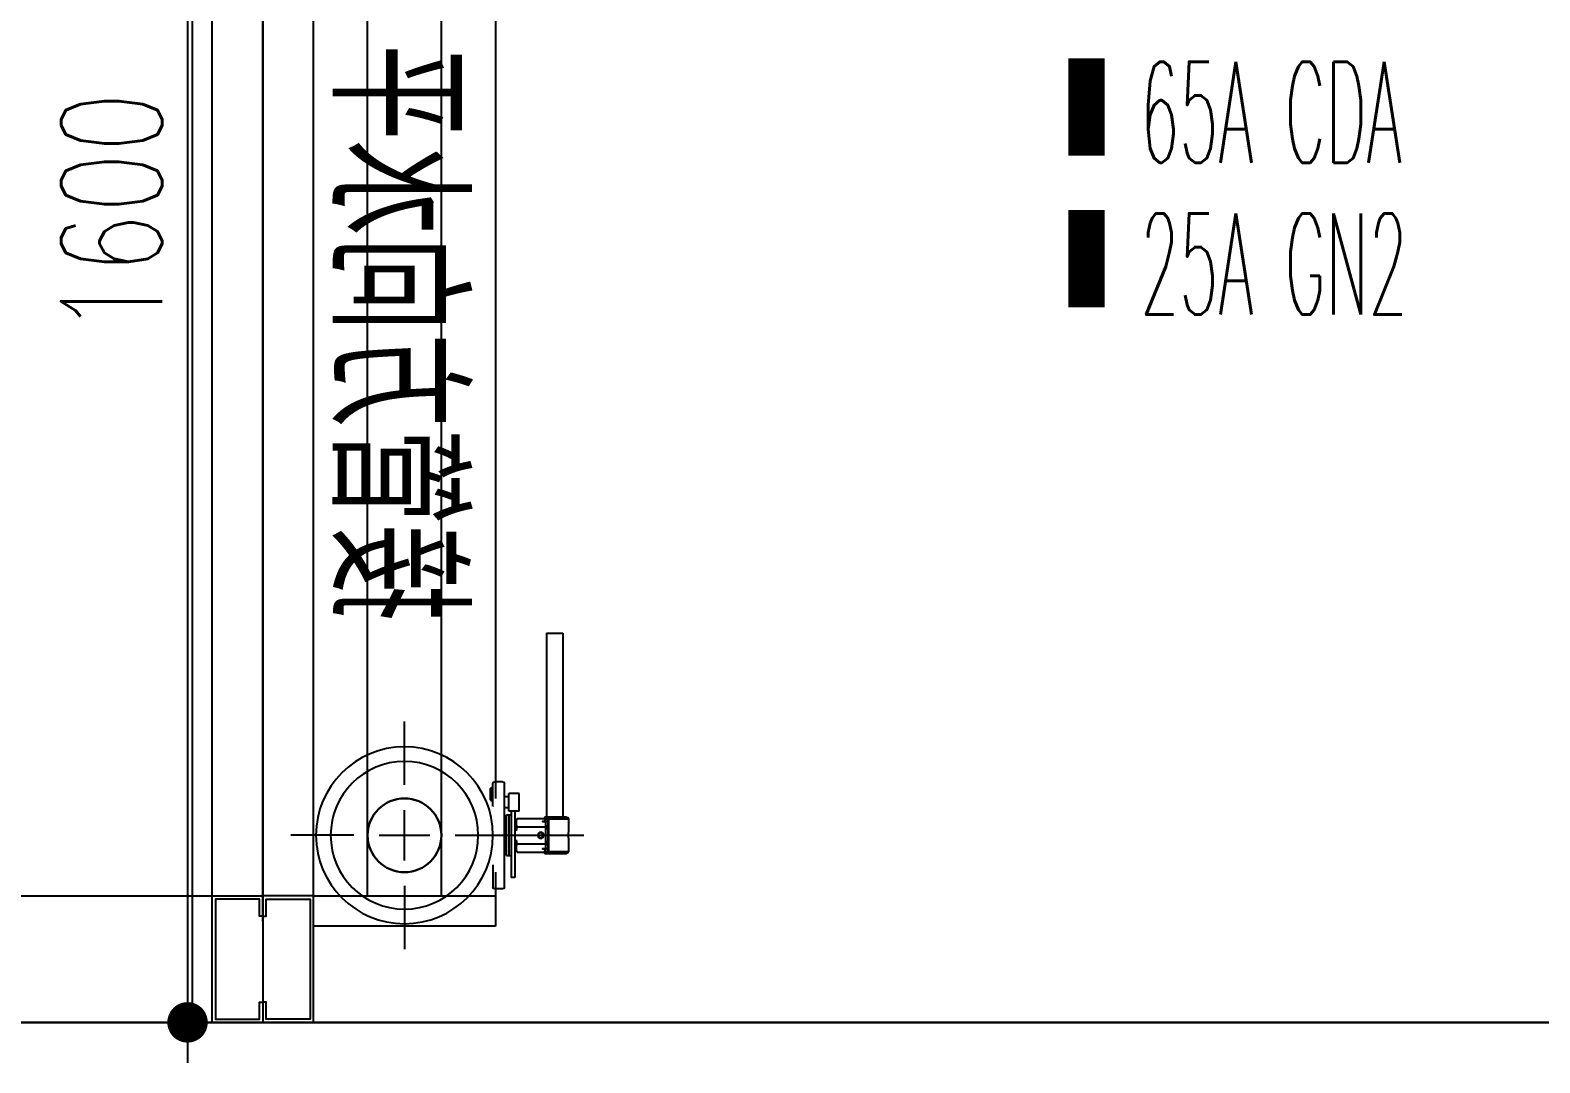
# Model space of a CAD drawing. Header units: millimetres. Extents: x -192235 to 515711, y 45168 to 947868.
# Drawn here: x 160190 to 161682, y 463910 to 464931 of the extents above; entities that cross this region are included whole.
import ezdxf
from ezdxf.enums import TextEntityAlignment as Align

# ---------------------------------------------------------------- set-up
doc = ezdxf.new("R2010")
doc.units = ezdxf.units.MM
doc.header["$LTSCALE"] = 1000
doc.header["$PDMODE"] = 1
doc.linetypes.add('TPH12-SEC-@20-1$0$CENTERK5', pattern=[6.916, 6.667, -0.083, 0.083, -0.083])
for name, color, linetype in [('M-DIM', 1, 'Continuous'), ('M-TXT', 3, 'Continuous'), ('TPH12-SEC-@20-1$0$H-SIN', 252, 'TPH12-SEC-@20-1$0$CENTERK5'), ('TPH12-SEC-@20-1$0$KABE1', 252, 'Continuous'), ('TPH12-SEC-@20-1$0$STEEL3', 252, 'Continuous'), ('YFM1P-短$0$14P5-CSH-3-402-B$0$SH-TEXT', 4, 'Continuous'), ('YFM1P-短$0$C-DCC', 1, 'Continuous'), ('YFM1P-短$0$M-DCC-STEEL', 220, 'Continuous'), ('YFM1P-短$0$M-PIPE-CHWS12', 130, 'Continuous')]:
    doc.layers.add(name, color=color, linetype=linetype)
doc.styles.add('aa-txt', font='simplex.shx', dxfattribs={"width": 0.7, "bigfont": 'chineset.shx'})
doc.styles.add('YFM1P-短$0$14P5-CSH-3-402-B$0$AA-TXT', font='simplex.shx', dxfattribs={"width": 0.8, "bigfont": 'CHINA.shx'})
doc.dimstyles.new('50-DIM', dxfattribs={"dimscale": 50, "dimtxt": 2, "dimasz": 0.8, "dimexe": 1, "dimexo": 1, "dimgap": 0.5, "dimtad": 1, "dimdec": 0, "dimdsep": 46, "dimtxsty": 'aa-txt', "dimblk": 'DOT', "dimcen": 5, "dimclrd": 256, "dimclre": 256, "dimclrt": 256, "dimadec": 0, "dimazin": 0, "dimtfac": 1, "dimtdec": 0, "dimtix": 1, "dimtmove": 2, "dimatfit": 3, "dimldrblk": 'DOT', "dimfxl": 1, "dimtolj": 1, "dimtzin": 0, "dimarcsym": 0})

# ---------------------------------------------------------------- blocks, each defined once
blk = doc.blocks.new('TPH12-SEC-@20-1')
at = {"layer": 'TPH12-SEC-@20-1$0$H-SIN'}
blk.add_line((84160.9, 463950), (201769.6, 463950), dxfattribs=at)
at = {"layer": 'TPH12-SEC-@20-1$0$KABE1'}
blk.add_line((190390, 463950), (99610, 463950), dxfattribs=at)
at = {"layer": 'TPH12-SEC-@20-1$0$STEEL3'}
blk.add_line((160350, 465850), (160350, 463950), dxfattribs=at)
blk = doc.blocks.new('DOT')
at = {"color": 0}
blk.add_line((-1, 0), (1, 0), dxfattribs=at)
at = {"color": 3, "const_width": 0.5}
blk.add_lwpolyline([(-0.25, 0, 1), (0.25, 0, 1)], format="xyb", close=True, dxfattribs=at)
blk = doc.blocks.new('*D105')
at = {"layer": 'DEFPOINTS', "color": 0, "transparency": 16777216}
for p in [(160570.5, 465550), (160345.5, 463950), (160570.5, 463950)]:
    blk.add_point(p, dxfattribs=at)
at = {"layer": 'M-DIM', "lineweight": -2, "transparency": 16777216}
for p, q in [((160520.5, 465550), (160295.5, 465550)), ((160345.5, 465510), (160345.5, 463990)), ((160520.5, 463950), (160295.5, 463950))]:
    blk.add_line(p, q, dxfattribs=at)
at = {"layer": 'M-DIM', "lineweight": -2, "transparency": 16777216, "xscale": 40, "yscale": 40, "zscale": 40}
for p, rotation in [((160345.5, 465550), 90), ((160345.5, 463950), 270)]:
    blk.add_blockref('DOT', p, dxfattribs=dict(at, rotation=rotation))
at = {"layer": 'M-DIM', "transparency": 16777216, "insert": (160270.5, 464750), "char_height": 100, "attachment_point": 5, "rotation": 90, "style": 'aa-txt'}
blk.add_mtext('\\A1;1600', dxfattribs=at)
blk = doc.blocks.new('_Dot')
at = {"color": 0, "linetype": 'ByBlock', "lineweight": -2}
blk.add_line((-0.5, 0), (-1, 0), dxfattribs=at)
at = {"color": 0, "linetype": 'ByBlock', "const_width": 0.5}
blk.add_lwpolyline([(-0.25, 0, 1), (0.25, 0, 1)], format="xyb", close=True, dxfattribs=at)
blk = doc.blocks.new('YFM1P-短$0$球閥-65-T')
at = {"color": 1}
for p, q in [((0, 50), (0, 177.4)), ((0, -25), (0, 25)), ((-50, 0), (-112.5, 0)), ((-25, 0), (25, 0)), ((50, 0), (112.5, 0)), ((0, -50), (0, -112.5))]:
    blk.add_line(p, q, dxfattribs=at)
at = {"color": 0, "linetype": 'Continuous'}
for p, q in [((-18, 139.3), (-18, 160.2)), ((-16.2, 162), (-16.2, 141.6)), ((-3.2, 162), (-16.2, 162)), ((-3.2, 162), (-3.2, 162)), ((-3.1, 162), (-3.2, 162)), ((-3, 162), (-3.1, 162)), ((-2.7, 161.9), (-3, 162)), ((-2.4, 161.9), (-2.7, 161.9)), ((-2.1, 161.8), (-2.4, 161.9)), ((-1.6, 161.8), (-2.1, 161.8)), ((-1.2, 161.8), (-1.6, 161.8)), ((-0.7, 161.7), (-1.2, 161.8)), ((-0.1, 161.7), (-0.7, 161.7)), ((0.4, 161.7), (-0.1, 161.7)), ((0.9, 161.7), (0.4, 161.7)), ((1.4, 161.8), (0.9, 161.7)), ((1.9, 161.8), (1.4, 161.8)), ((2.3, 161.9), (1.9, 161.8)), ((2.6, 161.9), (2.3, 161.9)), ((2.9, 161.9), (2.6, 161.9)), ((3, 162), (2.9, 161.9)), ((3.1, 162), (3, 162)), ((16.2, 162), (3.1, 162)), ((3.1, 162), (3.1, 162)), ((16.2, 141.6), (16.2, 162)), ((18, 160.2), (18, 139.3)), ((200, 156.4), (18, 156.4)), ((-18, 142.7), (-18, 139.3)), ((-18, 139.4), (-17.9, 139.8)), ((-18, 139.4), (-18, 139.4)), ((-18, 139.3), (-18, 139.4)), ((-18, 139.3), (-18, 139.3)), ((-18, 139.3), (-18, 139.3)), ((-18, 139.3), (-18, 139.3)), ((-18, 139), (-18, 139.3)), ((-17.9, 138.6), (-18, 139)), ((-17.9, 139.8), (-17.6, 140.2)), ((-17.7, 138.3), (-17.9, 138.6)), ((-17.4, 138.2), (-17.7, 138.3)), ((-17.6, 140.2), (-17.3, 140.5)), ((-17.2, 138.1), (-17.4, 138.2)), ((-17.3, 140.5), (-17, 140.8)), ((-16.9, 138), (-17.2, 138.1)), ((-17, 140.8), (-16.6, 141.2)), ((-16.5, 138), (-16.9, 138)), ((-16.6, 141.2), (-16.2, 141.6)), ((-16.1, 138.1), (-16.5, 138)), ((-16.2, 141.6), (-14.9, 141.9)), ((-15.6, 138.3), (-16.1, 138.1)), ((-15.3, 138.5), (-15.6, 138.3)), ((-14.9, 138.8), (-15.3, 138.5)), ((-14.9, 141.9), (-14.2, 142)), ((-14.8, 138.8), (-14.9, 138.8)), ((-14.5, 139.1), (-14.8, 138.8)), ((-14.1, 139.2), (-14.5, 139.1)), ((-14.2, 142), (-13.5, 142)), ((-13.5, 139.3), (-14.1, 139.2)), ((-13.5, 139.3), (-13.5, 142.7)), ((-13.5, 142.7), (13.5, 142.7)), ((-13.5, 142), (13.5, 142)), ((13.5, 141.8), (-13.5, 141.8)), ((13.5, 139.3), (-13.5, 139.3)), ((13.5, 142.7), (13.5, 139.3)), ((13.5, 142), (14.9, 141.9)), ((13.7, 139.3), (13.5, 139.3)), ((14.3, 139.1), (13.7, 139.3)), ((14.9, 138.8), (14.3, 139.1)), ((14.9, 141.9), (16.2, 141.6)), ((15.3, 138.5), (14.9, 138.8)), ((15.6, 138.3), (15.3, 138.5)), ((16.1, 138.1), (15.6, 138.3)), ((16.5, 138), (16.1, 138.1)), ((16.2, 141.6), (16.6, 141.2)), ((16.9, 138), (16.5, 138)), ((16.6, 141.2), (17, 140.8)), ((17.2, 138.1), (16.9, 138)), ((17, 140.8), (17.3, 140.5)), ((17.4, 138.2), (17.2, 138.1)), ((17.3, 140.5), (17.6, 140.2)), ((17.7, 138.3), (17.4, 138.2)), ((17.6, 140.2), (17.9, 139.8)), ((17.9, 138.6), (17.7, 138.3)), ((17.9, 139.8), (18, 139.4)), ((18, 139), (17.9, 138.6)), ((18, 139.3), (18, 142.7)), ((200, 140.4), (18, 140.4)), ((18, 139.4), (18, 139.3)), ((18, 139.4), (18, 139.4)), ((18, 139.3), (18, 139.3)), ((18, 139.3), (18, 139.3)), ((18, 139.3), (18, 139)), ((18, 139.3), (18, 139.3))]:
    blk.add_line(p, q, dxfattribs=at)
at = {"color": 0}
for p, q in [((200, 140.4), (200, 156.4)), ((-16.7, 111.3), (-16.7, 140.9)), ((12.5, 141.8), (-12.5, 141.8)), ((9.1, 141.8), (-9.1, 141.8)), ((-8.3, 111.3), (-8.3, 140.9)), ((8.3, 111.3), (8.3, 140.9)), ((16.7, 111.3), (16.7, 140.9)), ((23.9, 109.1), (-41.6, 109.1)), ((-41.6, 109.1), (-41.6, 105.5)), ((23.9, 105.5), (-41.6, 105.5)), ((-20.1, 101), (-20.1, 105.5)), ((-4.5, 110.4), (-14.4, 110.4)), ((-10, 110.4), (-14.4, 110.4)), ((-14.4, 109.1), (-14.4, 110.4)), ((10, 110.4), (4.5, 110.4)), ((14.4, 110.4), (10, 110.4)), ((14.4, 109.1), (14.4, 110.4)), ((20.1, 101), (20.1, 105.5)), ((23.9, 113.4), (41.2, 113.4)), ((23.9, 113.4), (23.9, 103)), ((41.2, 113.4), (41.2, 103)), ((-53, 97), (-53, 89.3)), ((-51.2, 98.8), (51.2, 98.8)), ((20.1, 103.2), (-20.1, 103.2)), ((-20.1, 101), (20.1, 101)), ((23.9, 103), (41.2, 103)), ((27.1, 103), (27.1, 98.8)), ((38, 103), (38, 98.8)), ((53, 97), (53, 89.3)), ((-30.5, 87.5), (-51.2, 87.5)), ((28.8, 87.5), (51.2, 87.5)), ((33.9, 87.5), (33.9, 86.1)), ((33.9, 86.1), (47.4, 86.1)), ((33.9, 86.1), (35, 84.9)), ((35, 84.9), (46.3, 84.9)), ((46.3, 84.9), (47.4, 86.1)), ((47.4, 87.5), (47.4, 86.1))]:
    blk.add_line(p, q, dxfattribs=at)
at = {"color": 0, "linetype": 'Continuous'}
for centre, radius in [((0, 134.7), 2.93), ((0, 134.7), 2.39), ((0, 0), 87.5)]:
    blk.add_circle(centre, radius, dxfattribs=at)
at = {"color": 0}
blk.add_circle((0, 0), 36.5, dxfattribs=at)
at = {"color": 0, "linetype": 'Continuous'}
for centre, radius, start, end in [((-16.2, 160.2), 1.8, 90, 180), ((16.2, 160.2), 1.8, 0, 90), ((-17.1, 142.7), 0.902, 180, 270), ((17.1, 142.7), 0.902, 270, 0)]:
    blk.add_arc(centre, radius, start, end, dxfattribs=at)
at = {"color": 0, "linetype": 'Continuous', "extrusion": (1e-16, 1, 0)}
for centre, start, end in [((13.5, 0, 142.7), 0, 90), ((-13.5, 0, 142.7), 90, 180)]:
    blk.add_arc(centre, 4.51, start, end, dxfattribs=at)
at = {"color": 0, "linetype": 'Continuous', "extrusion": (-1e-16, -1, 0)}
for centre, start, end in [((-13.5, 0, -141.8), 90, 180), ((13.5, 0, -141.8), 0, 90)]:
    blk.add_arc(centre, 3.61, start, end, dxfattribs=at)
at = {"color": 0}
for centre, radius, start, end in [((-12.5, 131.8), 10.1, 65.5673, 114.4327), ((0, 102.9), 39, 77.6432, 102.3568), ((12.5, 131.8), 10.1, 65.5673, 114.4327), ((-12.5, 120.5), 10.1, 245.5673, 294.4327), ((0, 149.4), 39, 257.6432, 263.3485), ((0, 149.4), 39, 276.6515, 282.3568), ((12.5, 120.5), 10.1, 245.5673, 294.4327), ((-51.2, 97), 1.8, 90, 180), ((51.2, 97), 1.8, 0, 90), ((-51.2, 89.3), 1.8, 180, 270), ((-30.5, 84.1), 3.38, 69.023, 90), ((28.8, 83), 4.51, 90, 94.2262), ((51.2, 89.3), 1.8, 270, 0)]:
    blk.add_arc(centre, radius, start, end, dxfattribs=at)
at = {"color": 0, "linetype": 'Continuous', "extrusion": (-0.892945, -0.351839, -0.280818)}
blk.add_arc((-135.1, -10, -34.3), 2.81, 213.292, 282.5279, dxfattribs=at)
at = {"color": 0, "linetype": 'Continuous', "extrusion": (1, -1e-16, 0)}
for centre in [(142.7, 0, -13.5), (142.7, 0, 13.5)]:
    blk.add_arc(centre, 0.902, 90, 180, dxfattribs=at)
at = {"color": 0, "linetype": 'Continuous', "extrusion": (-1, -3e-16, -3e-16)}
for centre in [(-139.3, 0, 13.5), (-139.3, 0, -13.5)]:
    blk.add_arc(centre, 2.71, 180, 90, dxfattribs=at)
at = {"color": 0, "linetype": 'Continuous', "extrusion": (-0.892945, 0.351839, 0.280818)}
blk.add_arc((-135.1, -10, 34.3), 2.81, 213.292, 282.5279, dxfattribs=at)
blk = doc.blocks.new('YFM1P-短')
blk.add_circle((129440, 464135), 87.5)
for start, end in [(90, 270), (270, 90)]:
    blk.add_arc((129440, 464135), 36.5, start, end)
at = {"layer": 'YFM1P-短$0$C-DCC'}
for p, q in [((129476.5, 464075), (129476.5, 465475)), ((129530, 464045), (129530, 465475.7)), ((129350, 465451.5), (129350, 464171.5)), ((129403.5, 464098.5), (129403.5, 465451.5)), ((129350, 464098.5), (129350, 464045)), ((129403.5, 464075), (129403.5, 464098.5)), ((129530, 464075), (129350, 464075)), ((129350, 464045), (129530, 464045))]:
    blk.add_line(p, q, dxfattribs=at)
at = {"layer": 'YFM1P-短$0$M-DCC-STEEL', "linetype": 'Continuous'}
for p, q in [((129530, 464050), (129530, 465850)), ((129580, 464050), (129580, 465850)), ((129630, 464050), (129630, 465850)), ((130370, 464075), (129630, 464075)), ((130370, 463950), (129630, 463950))]:
    blk.add_line(p, q, dxfattribs=at)
at = {"layer": 'YFM1P-短$0$M-DCC-STEEL'}
for points in [[(129530, 463950), (129530, 465600), (129580, 465600), (129580, 463950)], [(129530, 463950), (129530, 464075), (129580, 464075), (129580, 464055), (129576.8, 464055), (129576.8, 464071.8), (129533.2, 464071.8), (129533.2, 463953.2), (129576.8, 463953.2), (129576.8, 463970), (129580, 463970), (129580, 463950)], [(129630, 463950), (129630, 464075), (129580, 464075), (129580, 464055), (129583.2, 464055), (129583.2, 464071.8), (129626.8, 464071.8), (129626.8, 463953.2), (129583.2, 463953.2), (129583.2, 463970), (129580, 463970), (129580, 463950)]]:
    blk.add_lwpolyline(points, close=True, dxfattribs=at)
at = {"layer": 'YFM1P-短$0$M-PIPE-CHWS12'}
blk.add_circle((129440, 464135), 73, dxfattribs=at)
at = {"layer": 'YFM1P-短$0$M-PIPE-CHWS12', "rotation": 90}
blk.add_blockref('YFM1P-短$0$球閥-65-T', (129440, 464135), dxfattribs=at)
at = {"layer": 'YFM1P-短$0$14P5-CSH-3-402-B$0$SH-TEXT', "color": 4, "style": 'YFM1P-短$0$14P5-CSH-3-402-B$0$AA-TXT', "width": 0.8}
blk.add_text('接管方向水平', height=125, rotation=90, dxfattribs=at).set_placement((129448.6, 464632.2, 0), align=Align.MIDDLE_CENTER)

msp = doc.modelspace()

# ---------------------------------------------------------------- block references
msp.add_blockref('TPH12-SEC-@20-1', (0, 0))

# ---------------------------------------------------------------- next in the draw order: block references
at = {"xscale": -1}
msp.add_blockref('YFM1P-短', (290000, 0), dxfattribs=at)

# ---------------------------------------------------------------- next in the draw order: texts
at = {"layer": 'M-TXT', "style": 'aa-txt', "width": 0.45}
for s, p in [('  ■ 65A CDA', (161150, 464850)), ('  ■ 25A GN2', (161150, 464700))]:
    msp.add_text(s, height=100, dxfattribs=at).set_placement(p, align=Align.MIDDLE_LEFT)

# ---------------------------------------------------------------- next in the draw order: dimensions: what is measured, and where the dimension line sits
at = {"layer": 'M-DIM'}
dim = msp.add_linear_dim(base=(160345.5, 463950), p1=(160570.5, 465550), p2=(160570.5, 463950), angle=90, dimstyle='50-DIM', dxfattribs=at)
dim.commit()
dim.dimension.update_dxf_attribs({"geometry": '*D105', "text_midpoint": (160270.5, 464750)})

doc.saveas('drawing.dxf')
